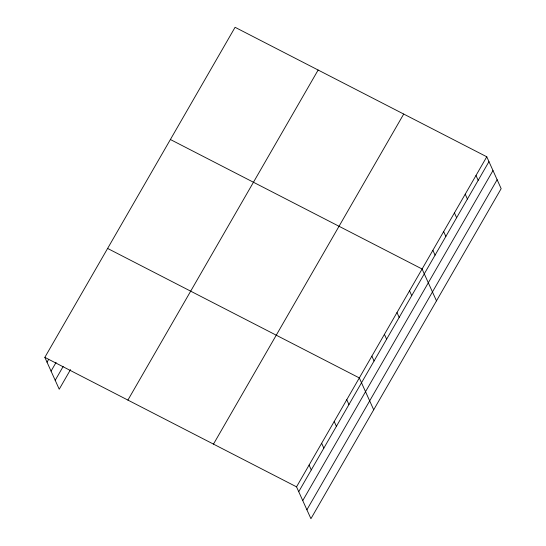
<?xml version="1.0" encoding="UTF-8"?>
<svg xmlns="http://www.w3.org/2000/svg" width="546" height="546" viewBox="0 0 546 546"><rect width="100%" height="100%" fill="white"/><g stroke="black" fill="none" stroke-linecap="round" stroke-linejoin="round"><path stroke-width="0.82" d="M44.84 357.357L235.073 27.3L486.773 156.784L501.16 188.643L310.927 518.7L296.539 486.841L44.84 357.357L59.227 389.216L70.523 369.608M47.031 362.203L48.703 359.302M51.058 371.116L56.074 362.407M55.201 380.303L63.152 366.502M127.901 400.088L318.134 70.031M213.479 444.11L403.712 114.053M296.539 486.841L486.773 156.784M298.73 491.693L488.963 161.636M302.75 500.607L492.99 170.55M306.9 509.787L497.133 179.73M170.4 139.517L422.092 269.007L436.479 300.866M107.617 248.437L359.316 377.921L373.703 409.78M475.996 175.491L478.187 180.337M465.212 194.192L467.403 199.044M454.436 212.892L456.627 217.745M443.652 231.6L445.843 236.445M432.876 250.3L435.066 255.153M409.541 290.786L411.725 295.639M396.983 312.571L399.174 317.424M384.425 334.357L386.616 339.202M371.874 356.142L374.065 360.988M346.758 399.706L348.949 404.559M334.207 421.492L336.397 426.337M321.649 443.277L323.839 448.123M309.097 465.055L311.281 469.908"/></g></svg>
